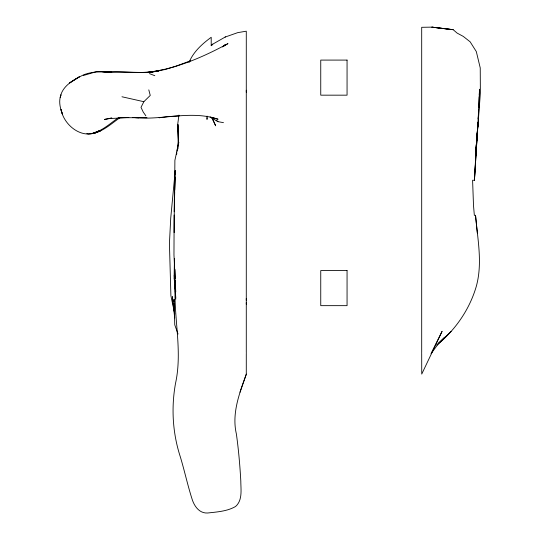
<?xml version="1.0" encoding="UTF-8"?>
<svg xmlns="http://www.w3.org/2000/svg" width="540" height="540" viewBox="0 0 540 540"><rect width="100%" height="100%" fill="white"/><g stroke="black" fill="none" stroke-linecap="round" stroke-linejoin="round"><path stroke-width="0.81" d="M246.287 304.162L246.287 302.697M246.287 300.267L246.287 298.478M246.287 92.212L246.287 90.241M175.784 299.099L174.251 278.944L174.434 258.606M207.036 116.107L207.009 119.387L207.097 117.72M174.251 278.944L174.44 258.714M174.143 215.042L173.968 254.819L175.757 291.904M174.218 211.721L174.704 191.815M174.757 190.154L175.176 176.904L174.339 199.145L174.157 232.598M436.961 344.993C455.429 329.873 469.517 309.494 476.253 286.531C482.78 263.129 477.536 238.977 475.544 215.332L474.343 215.332L473.499 205.423L472.595 180.252L474.437 180.252L478.008 122.533L475.821 151.342L478.427 117.187M478.366 119.651L479.527 89.228L479.264 95.053M478.582 110.045L478.163 119.205L478.271 116.708M478.697 107.548L479.189 96.721M478.008 122.533L474.431 180.252L475.801 154.656M174.346 176.978L175.237 170.532L170.734 218.099L169.432 243.459L170.897 295.738L174.717 313.821M475.99 148.878L476.3 144.761M476.557 141.467L476.807 138.173M477.063 134.879L477.313 131.585M477.63 127.474L477.819 125.003M475.7 155.621L480.37 93.022L480.236 67.919L476.314 51.584L470.144 41.823L463.259 36.396L457.11 33.082L453.155 29.68L431.838 27.135L421.693 27.304L421.693 352.688M178.342 143.795L178.504 142.169M175.216 172.922L174.757 176.951L174.893 160.346L178.781 142.364L178.132 146.387M176.641 154.427L176.837 152.82M177.039 151.214L178.119 142.364L178.011 124.49L178.477 141.325L177.64 124.855L178.929 115.094M177.728 148.804L177.991 147.197M177.613 149.6L177.869 147.994M246.287 374.213C239.463 393.255 231.593 413.458 236.378 433.971C238.565 449.604 239.935 465.325 240.806 481.086C240.82 489.571 242.744 500.182 235.589 506.48C227.212 511.353 217.141 511.927 207.704 513C199.253 513.581 194.096 505.967 191.963 498.744C187.549 484.886 184.505 470.644 180.286 456.725C172.611 433.087 171.126 407.99 175.487 383.535C182.857 350.123 173.09 316.501 175.331 282.845L175.271 280.341M240.01 392.215L246.287 374.247M431.352 352.991L442.098 331.304L421.733 374.105L421.693 353.288M148.797 89.87L150.255 95.425L143.843 101.702L141.001 107.345L143.249 112.084L145.847 115.803M189.013 62.492C193.347 51.813 202.122 43.97 211.208 37.287L211.208 45.704L212.8 44.132L225.2 37.037L237.776 32.623L246.287 31.199L246.287 352.688M430.981 353.74L438.737 343.278L444.825 337.21L436.948 344.817M223.135 46.649L224.91 44.847L222.426 46.953M211.208 45.691L212.787 44.132M438.494 343.379L451.116 331.499M120.069 117.599C111.861 123.262 104.308 130.525 94.426 133.103L100.798 130.667L94.297 133.38L88.391 133.988L86.846 133.609M118.928 117.362C110.477 123.133 102.762 130.667 92.61 133.326L98.989 130.896C83.126 140.697 63.923 125.719 61.04 109.519L62.519 114.352C60.102 108.25 58.469 101.196 60.939 94.858L60.257 97.497C62.073 85.698 74.156 79.495 83.808 74.729C92.246 71.597 101.102 71.246 109.964 72.266L102.728 71.908M223.115 46.535L227.968 43.598C202.79 57.24 175.763 68.978 147.103 72.428L157.187 71.226C141.156 73.703 124.895 71.557 108.756 72.198M83.457 75.472L96.356 71.699L111.719 72.023L104.483 71.672M190.478 60.811L175.156 66.46L165.281 69.471M225.126 37.058L225.558 36.902M111.834 117.956L104.395 119.455L111.355 118.219L109.607 118.55L127.035 117.7L138.962 117.72L134.305 117.585C162.223 120.569 190.634 109.951 218.066 119.219L210.074 117.005L217.998 121.655L223.479 122.668M164.484 69.647L149.506 72.158M159.097 117.794L167.771 116.613L179.084 115.884M150.296 72.056L159.01 70.936C142.965 74.02 126.691 71.199 110.518 71.955M118.766 117.761L128.831 117.436M452.716 29.68L431.838 27.135L453.155 29.68M132.8 117.45L146.374 117.659M139.475 117.436L146.975 117.686M121.966 96.768L143.843 101.702M149.398 73.602L154.805 75.695M216.182 120.17L217.998 121.655M211.741 117.457L215.656 125.806L212.004 117.693M178.025 334.031L174.757 324.844L174.035 299.39L174.143 301.907M173.07 301.509L172.314 296.582L174.704 317.891M173.32 303.149L173.576 304.79M475.544 215.332L477.346 233.226M174.265 275.258L174.71 281.88M174.879 284.364L175.216 289.325M175.325 290.979L175.77 297.601M174.218 303.581L174.677 314.489M175.001 269.487L175.23 278.667M246.287 353.288L246.287 374.126M75.431 79.245L69.653 82.937L79.583 76.653L75.431 79.245M347.058 60.089L320.747 60.089L320.747 95.168L347.058 95.168L347.058 60.089M347.058 270.574L320.747 270.574L320.747 305.654L347.058 305.654L347.058 270.574"/></g></svg>
